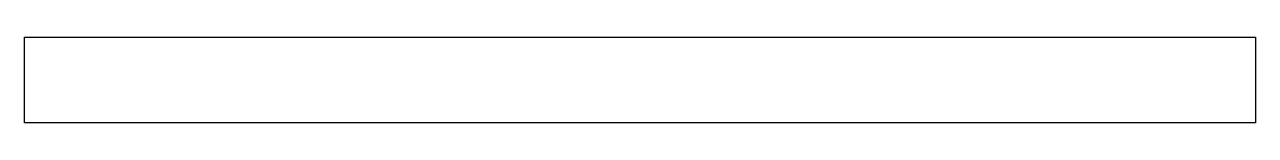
# Model space of a CAD drawing. Header units: millimetres. Extents: x 0 to 730, y 0 to 51.
import ezdxf

# ---------------------------------------------------------------- set-up
doc = ezdxf.new("R2010")
doc.units = ezdxf.units.MM

msp = doc.modelspace()

# ---------------------------------------------------------------- linework, layer by layer
at = {"color": 7, "linetype": 'Continuous', "lineweight": 25}
for p, q in [((0, 50.8), (730.25, 50.8)), ((0, 0), (0, 50.8)), ((730.25, 50.8), (730.25, 0)), ((730.25, 0), (0, 0))]:
    msp.add_line(p, q, dxfattribs=at)

doc.saveas('drawing.dxf')
